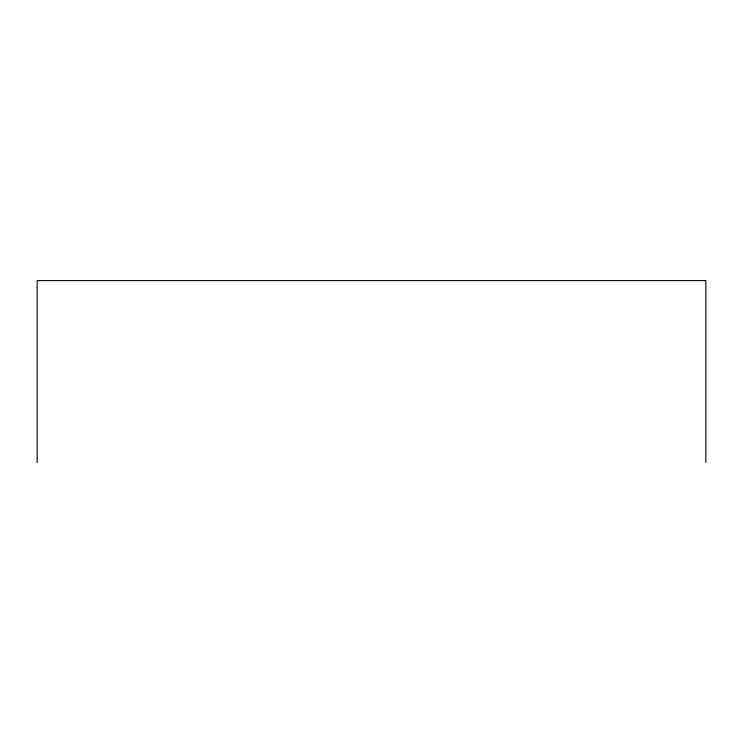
<?xml version="1.0" encoding="UTF-8"?>
<svg xmlns="http://www.w3.org/2000/svg" width="743" height="743" viewBox="0 0 743 743"><rect width="100%" height="100%" fill="white"/><g stroke="black" fill="none" stroke-linecap="round" stroke-linejoin="round"><path stroke-width="1.11" d="M705.85 462.397L705.85 280.603L37.15 280.603L37.15 462.397"/></g></svg>
